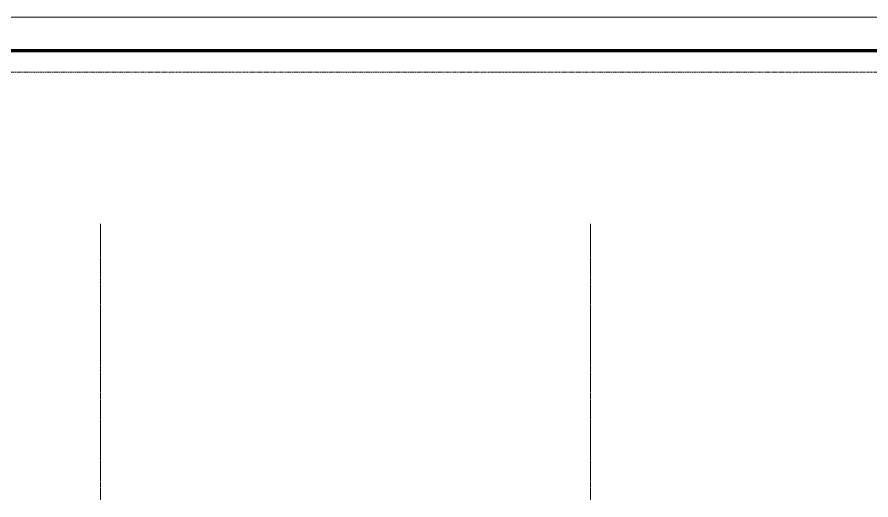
# Model space of a CAD drawing. Header units: centimetres. Extents: x -13467 to 3766, y -437 to 1921.
# Drawn here: x -9491 to -8717, y -437 to 0 of the extents above; entities that cross this region are included whole.
import ezdxf

# ---------------------------------------------------------------- set-up
doc = ezdxf.new("R2010")
doc.units = ezdxf.units.CM
doc.linetypes.add('Centre', pattern=[3.175, 0.635, -0.475, 1.59, -0.475])
doc.linetypes.add('Grid Line', pattern=[2.2225, 1.27, -0.3175, 0.3175, -0.3175])
for name, color, linetype, lineweight in [('A-FLOR-LEVL', 7, 'Continuous', 9), ('C-BLDG-PADS', 7, 'Continuous', 9), ('C-TOPO', 7, 'Continuous', 9), ('S-GRID', 7, 'Continuous', 9)]:
    doc.layers.add(name, color=color, linetype=linetype, lineweight=lineweight)

msp = doc.modelspace()

# ---------------------------------------------------------------- linework, layer by layer
at = {"layer": 'A-FLOR-LEVL', "color": 253, "linetype": 'Centre', "true_color": 0xaaaaaa}
for p, q in [((-13466.939, 0), (-6213.529, 0)), ((-6213.529, -50), (-13466.939, -50))]:
    msp.add_line(p, q, dxfattribs=at)
at = {"layer": 'C-BLDG-PADS', "color": 253, "lineweight": 18, "true_color": 0xaaaaaa}
for p, q in [((-6260.942, 0), (-13122.844, 0)), ((-13122.844, -30.48), (-6260.942, -30.48))]:
    msp.add_line(p, q, dxfattribs=at)
at = {"layer": 'C-TOPO', "color": 253, "lineweight": 70, "true_color": 0xaaaaaa}
for p, q in [((-8947.691, -30.496), (-10131.468, -30.496)), ((-6302.284, -30.496), (-8947.691, -30.496))]:
    msp.add_line(p, q, dxfattribs=at)
at = {"layer": 'C-TOPO', "color": 253, "true_color": 0xaaaaaa}
for p, q in [((-8947.691, -30.496), (-10131.468, -30.496)), ((-6302.284, -30.496), (-8947.691, -30.496))]:
    msp.add_line(p, q, dxfattribs=at)
at = {"layer": 'S-GRID', "color": 253, "linetype": 'Grid Line', "true_color": 0xaaaaaa}
for p, q in [((-9415.334, -437.332), (-9415.334, -187.332)), ((-8971.395, -437.332), (-8971.395, -187.332))]:
    msp.add_line(p, q, dxfattribs=at)

doc.saveas('drawing.dxf')
